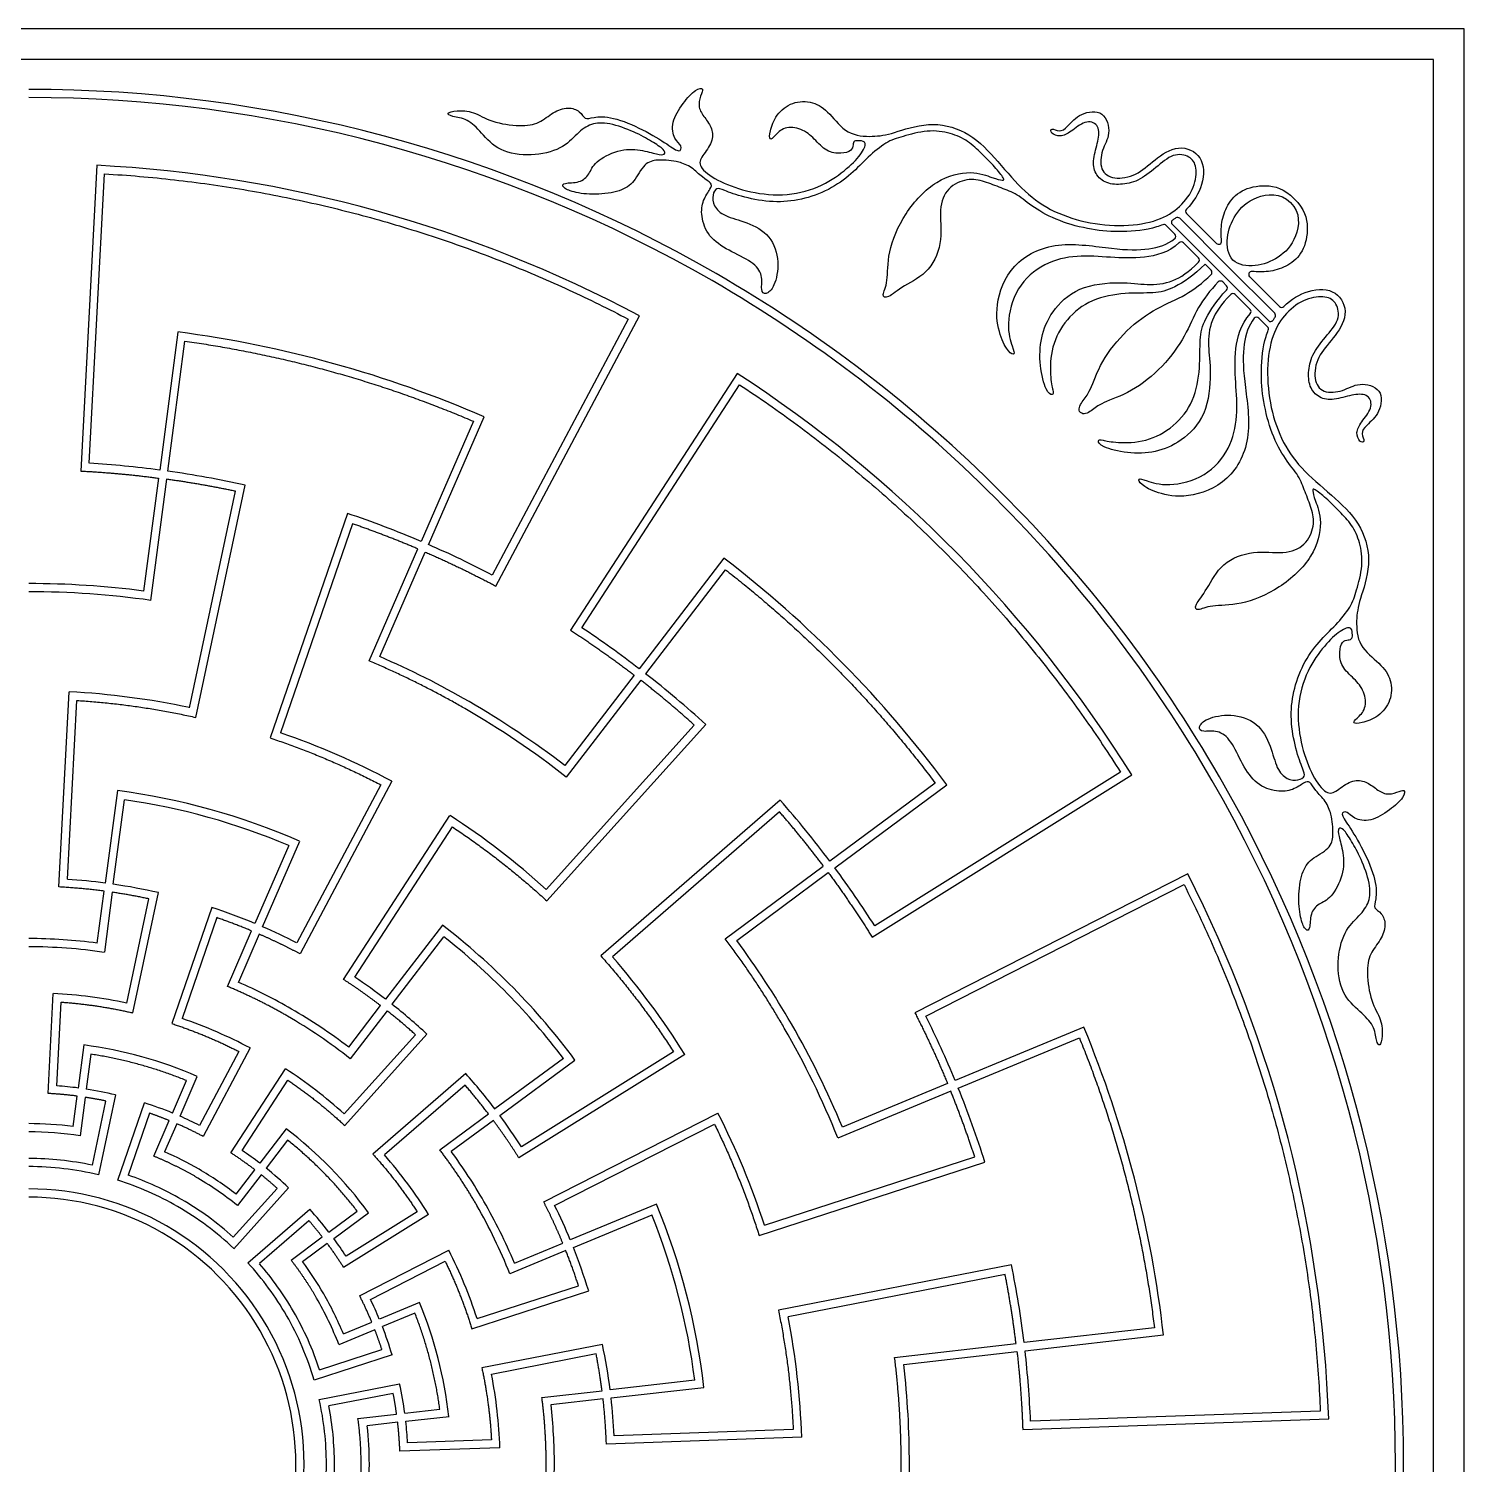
# Model space of a CAD drawing. Header units: millimetres. Extents: x -310 to 90, y -121 to 105.
# Drawn here: x -205.4 to -100.5, y 0 to 104.9 of the extents above; entities that cross this region are included whole.
import ezdxf

# ---------------------------------------------------------------- set-up
doc = ezdxf.new("R2010")
doc.units = ezdxf.units.MM
doc.header["$MEASUREMENT"] = 0
doc.layers.add('Layer 03', color=5, linetype='Continuous')

msp = doc.modelspace()

# ---------------------------------------------------------------- linework, layer by layer
at = {"layer": 'Layer 03'}
for p, q in [((-201.01, 73.14), (-199.9, 94.29)), ((-161.63, 83.67), (-171.57, 64.97)), ((-195.28, 72.56), (-194.03, 82.06)), ((-165.03, 61.12), (-153.5, 78.88)), ((-172.95, 76.21), (-176.77, 67.43)), ((-195.36, 71.97), (-196.53, 63.12)), ((-193.23, 54.57), (-189.62, 71.54)), ((-182.15, 69.47), (-187.8, 53.07)), ((-180.57, 58.7), (-177.01, 66.88)), ((-160.36, 57.76), (-154.53, 65.36)), ((-160.72, 57.29), (-166.16, 50.21)), ((-202.6, 42.74), (-201.92, 55.81)), ((-167.58, 41.16), (-155.97, 54.05)), ((-125.66, 50.56), (-143.62, 39.33)), ((-179.71, 49.65), (-185.86, 38.1)), ((-139.2, 49.76), (-146.9, 44.06)), ((-199.26, 42.38), (-198.44, 48.55)), ((-150.53, 48.52), (-163.63, 37.14)), ((-181.61, 35.59), (-174.48, 46.57)), ((-186.43, 45.22), (-188.91, 39.52)), ((-154.55, 38.4), (-147.38, 43.71)), ((-139.88, 32.73), (-121.02, 42.35)), ((-199.33, 41.79), (-199.91, 37.41)), ((-197.82, 32.98), (-195.95, 41.77)), ((-192.06, 40.69), (-194.98, 32.2)), ((-190.91, 34.91), (-189.15, 38.97)), ((-178.89, 33.62), (-175.11, 38.55)), ((-203.39, 27.65), (-203.07, 33.77)), ((-179.26, 33.14), (-181.95, 29.63)), ((-182.35, 24.75), (-176.34, 31.43)), ((-137.52, 27.49), (-128.67, 31.15)), ((-200.89, 29.96), (-201.23, 27.41)), ((-190.08, 30.16), (-192.95, 24.76)), ((-166.36, 29.66), (-171.37, 25.96)), ((-158.33, 30.14), (-169.43, 23.2)), ((-173.51, 28.55), (-180.29, 22.66)), ((-194.93, 25.66), (-193.9, 28.03)), ((-189.84, 22.92), (-186.5, 28.06)), ((-201.31, 26.81), (-201.68, 24)), ((-199.09, 26.99), (-200.34, 21.14)), ((-198.93, 20.75), (-196.98, 26.41)), ((-138.07, 27.26), (-146.32, 23.84)), ((-175.4, 22.97), (-171.85, 25.6)), ((-196.3, 22.51), (-195.17, 25.11)), ((-167.01, 18.91), (-155.34, 24.85)), ((-186.52, 23.68), (-188.09, 21.63)), ((-152.07, 16.71), (-135.57, 22.07)), ((-188.45, 21.16), (-190.18, 18.9)), ((-186.45, 20.2), (-190.45, 15.75)), ((-189.42, 14.71), (-184.91, 18.64)), ((-183.51, 16.97), (-181.44, 18.5)), ((-177.05, 18.44), (-182.25, 15.2)), ((-165.64, 15.84), (-159.89, 18.22)), ((-186.27, 14.92), (-183.99, 16.61)), ((-180.47, 12.05), (-175.01, 14.83)), ((-166.19, 15.61), (-170.28, 13.92)), ((-133.63, 14.57), (-150.66, 11.26)), ((-173.06, 9.89), (-164.52, 12.67)), ((-177.22, 11.04), (-179.6, 10.06)), ((-180.15, 9.83), (-182.78, 8.74)), ((-123.19, 9.97), (-132.71, 8.89)), ((-163.51, 8.76), (-172.33, 7.04)), ((-142.17, 7.81), (-133.3, 8.82)), ((-178.89, 8), (-184.58, 6.15)), ((-184.21, 4.73), (-178.34, 5.88)), ((-167.94, 4.87), (-163.55, 5.37)), ((-156.77, 6.15), (-162.95, 5.44)), ((-181.38, 3.34), (-178.56, 3.66)), ((-177.96, 3.73), (-175.4, 4.02)), ((-111.07, 3.89), (-132.23, 3.15)), ((-149.58, 2.55), (-162.66, 2.09)), ((-171.63, 1.78), (-177.75, 1.56))]:
    msp.add_line(p, q, dxfattribs=at)
for points in [[(-310.33, -104.89), (-100.55, -104.89), (-100.55, 104.89), (-310.33, 104.89)], [(-308.09, -102.65), (-102.79, -102.65), (-102.79, 102.65), (-308.09, 102.65)]]:
    msp.add_lwpolyline(points, close=True, dxfattribs=at)
for points in [[(-200.46, 94.91), (-201.64, 72.57)], [(-120.85, 91.39), (-118.66, 89.2)], [(-121.69, 89.88), (-122.33, 90.52)], [(-121.88, 90.58), (-118.37, 87.07)], [(-117.87, 87.57), (-121.34, 91.04)], [(-119.96, 88.15), (-121.06, 89.25)], [(-119.05, 87.24), (-119.49, 87.68)], [(-118.37, 87.07), (-114.86, 83.56)], [(-114.4, 84.1), (-117.87, 87.57)], [(-117.92, 86.11), (-118.2, 86.39)], [(-116.24, 86.78), (-114.05, 84.59)], [(-116.19, 84.38), (-117.29, 85.48)], [(-171.32, 64.17), (-160.82, 83.92)], [(-114.92, 83.11), (-115.56, 83.75)], [(-194.55, 82.73), (-195.87, 72.64)], [(-153.67, 79.71), (-165.86, 60.95)], [(-176.22, 67.19), (-172.16, 76.52)], [(-195.95, 72.05), (-197.04, 63.8)], [(-193.69, 55.28), (-190.33, 71.09)], [(-181.78, 68.72), (-187.04, 53.44)], [(-179.78, 59.01), (-176.46, 66.65)], [(-154.64, 66.2), (-160.83, 58.13)], [(-161.2, 57.66), (-166.27, 51.05)], [(-203.23, 42.18), (-202.48, 56.44)], [(-167.62, 42), (-156.81, 54.01)], [(-143.81, 38.51), (-124.84, 50.37)], [(-178.91, 49.9), (-185.61, 37.29)], [(-146.54, 43.58), (-138.36, 49.64)], [(-198.96, 49.23), (-199.85, 42.47)], [(-182.43, 35.42), (-174.66, 47.4)], [(-150.59, 47.68), (-162.78, 37.08)], [(-188.36, 39.28), (-185.64, 45.53)], [(-153.71, 38.27), (-147.02, 43.23)], [(-120.75, 43.15), (-140.69, 32.99)], [(-200.43, 38.08), (-199.93, 41.88)], [(-198.28, 33.7), (-196.66, 41.31)], [(-191.69, 39.94), (-194.22, 32.57)], [(-175.21, 39.39), (-179.36, 33.98)], [(-188.6, 38.73), (-190.12, 35.22)], [(-204.02, 27.09), (-203.64, 34.4)], [(-182.06, 30.47), (-179.73, 33.51)], [(-128.34, 31.93), (-137.74, 28.04)], [(-201.4, 30.64), (-201.82, 27.49)], [(-182.39, 25.6), (-177.18, 31.39)], [(-189.27, 30.42), (-192.7, 23.96)], [(-171.01, 25.48), (-165.53, 29.53)], [(-157.51, 29.95), (-169.62, 22.38)], [(-194.38, 25.43), (-193.12, 28.34)], [(-190.66, 22.75), (-186.68, 28.89)], [(-173.56, 27.71), (-179.44, 22.6)], [(-138.3, 27.81), (-145.99, 24.62)], [(-202.19, 24.67), (-201.9, 26.9)], [(-200.79, 21.85), (-199.8, 26.54)], [(-196.61, 25.65), (-198.16, 21.13)], [(-167.81, 19.17), (-155.08, 25.66)], [(-194.62, 24.88), (-195.51, 22.82)], [(-186.63, 24.52), (-188.56, 22)], [(-171.49, 25.12), (-174.56, 22.85)], [(-151.69, 17.46), (-136.32, 22.46)], [(-190.29, 19.74), (-188.92, 21.52)], [(-190.49, 16.6), (-187.28, 20.16)], [(-159.57, 19), (-165.87, 16.39)], [(-183.15, 16.49), (-180.6, 18.38)], [(-176.22, 18.26), (-182.43, 14.38)], [(-184.96, 17.8), (-188.58, 14.66)], [(-183.63, 16.14), (-185.43, 14.8)], [(-169.95, 14.7), (-166.42, 16.16)], [(-181.26, 12.32), (-174.74, 15.64)], [(-134.1, 13.87), (-149.96, 10.78)], [(-172.68, 10.65), (-165.27, 13.05)], [(-176.89, 11.83), (-179.82, 10.61)], [(-182.45, 9.52), (-180.37, 10.38)], [(-132.64, 8.29), (-122.53, 9.45)], [(-184.19, 6.9), (-179.63, 8.38)], [(-163.98, 8.06), (-171.62, 6.57)], [(-141.51, 7.28), (-133.23, 8.23)], [(-162.88, 4.85), (-156.11, 5.62)], [(-178.81, 5.18), (-183.51, 4.26)], [(-163.47, 4.78), (-167.28, 4.35)], [(-177.89, 3.14), (-174.73, 3.5)], [(-132.81, 2.54), (-110.45, 3.32)], [(-178.48, 3.07), (-180.71, 2.82)], [(-171.01, 1.2), (-178.32, 0.95)], [(-148.96, 1.97), (-163.23, 1.47)]]:
    msp.add_lwpolyline(points, dxfattribs=at)
for centre, radius, start, end in [((-205.44, 0), 100.46, 60, 90), ((-205.44, 0), 99.86, 60, 90), ((-205.44, 0), 95.04, 62, 87), ((-120.69, 91.55), 0.224, 135.3053, 225), ((-122.49, 90.36), 0.224, 45, 112.0306), ((-121.72, 90.74), 0.224, 120.9486, 225), ((-121.5, 90.88), 0.224, 45, 123.7127), ((-121.85, 89.72), 0.224, 309.8768, 45), ((-121.22, 89.09), 0.224, 45, 132.0969), ((-118.5, 89.36), 0.224, 225, 6.6169), ((-120.12, 87.99), 0.224, 314.1572, 45), ((-119.21, 87.08), 0.224, 314.0956, 45), ((-116.08, 86.93), 0.224, 83.3831, 225), ((-205.44, 0), 99.86, 30, 60), ((-205.44, 0), 100.46, 30, 60), ((-118.36, 86.23), 0.224, 45, 135.9044), ((-118.08, 85.95), 0.224, 316.2081, 45), ((-117.45, 85.32), 0.224, 45, 135.8428), ((-116.35, 84.22), 0.224, 317.9031, 45), ((-114.56, 83.94), 0.224, 326.2873, 45), ((-113.89, 84.75), 0.224, 225, 314.6947), ((-115.72, 83.59), 0.224, 45, 140.1232), ((-115.08, 82.95), 0.224, 337.9694, 45), ((-114.7, 83.72), 0.224, 225, 329.0514), ((-205.44, 0), 83.45, 66.5, 82.5), ((-205.44, 0), 95.04, 32, 57), ((-205.44, 0), 73.27, 82.5, 86.5331), ((-205.44, 0), 73.27, 77.5331, 82.0331), ((-205.44, 0), 73.27, 66.9669, 71.4669), ((-205.44, 0), 73.27, 62.4669, 66.5), ((-205.44, 0), 83.45, 36.5, 52.5), ((-205.44, 0), 64.35, 82.5, 90), ((-205.44, 0), 63.75, 81.9634, 90), ((-205.44, 0), 73.27, 52.5, 56.5331), ((-205.44, 0), 64.35, 60, 66.5), ((-205.44, 0), 73.27, 47.5331, 52.0331), ((-205.44, 0), 56.52, 78, 87), ((-205.44, 0), 64.35, 52.5, 60), ((-205.44, 0), 63.75, 51.9634, 60), ((-205.44, 0), 56.52, 62, 71), ((-205.44, 0), 99.86, 0, 30), ((-205.44, 0), 100.46, 0, 30), ((-205.44, 0), 49.65, 66.5, 82.5), ((-205.44, 0), 49.05, 67.1974, 81.8026), ((-205.44, 0), 73.27, 36.9669, 41.4669), ((-205.44, 0), 56.52, 48, 57), ((-205.44, 0), 73.27, 32.4669, 36.5), ((-205.44, 0), 95.04, 2, 27), ((-205.44, 0), 42.83, 82.5, 86.2014), ((-205.44, 0), 42.83, 77.2014, 81.7014), ((-205.44, 0), 42.83, 67.2986, 71.7986), ((-205.44, 0), 42.83, 62.7986, 66.5), ((-205.44, 0), 49.65, 36.5, 52.5), ((-205.44, 0), 38.41, 82.5, 90), ((-205.44, 0), 37.81, 81.5953, 90), ((-205.44, 0), 49.05, 37.1974, 51.8026), ((-205.44, 0), 64.35, 30, 36.5), ((-205.44, 0), 56.52, 32, 41), ((-205.44, 0), 38.41, 60, 66.5), ((-205.44, 0), 42.83, 52.5, 56.2014), ((-205.44, 0), 34.45, 78, 87), ((-205.44, 0), 42.83, 47.2014, 51.7014), ((-205.44, 0), 34.45, 62, 71), ((-205.44, 0), 37.81, 51.5953, 60), ((-205.44, 0), 38.41, 52.5, 60), ((-205.44, 0), 73.27, 22.5, 26.5331), ((-205.44, 0), 63.75, 21.9634, 30), ((-205.44, 0), 64.35, 22.5, 30), ((-205.44, 0), 83.45, 6.5, 22.5), ((-205.44, 0), 30.9, 66.5, 82.5), ((-205.44, 0), 34.45, 48, 57), ((-205.44, 0), 42.83, 37.2986, 41.7986), ((-205.44, 0), 27.73, 82.5, 85.7663), ((-205.44, 0), 27.73, 76.7663, 81.2663), ((-205.44, 0), 73.27, 17.5331, 22.0331), ((-205.44, 0), 27.73, 67.7337, 72.2337), ((-205.44, 0), 27.73, 63.2337, 66.5), ((-205.44, 0), 42.83, 32.7986, 36.5), ((-205.44, 0), 56.52, 18, 27), ((-205.44, 0), 24.89, 82.5, 90), ((-205.44, 0), 24.29, 81.0916, 90), ((-205.44, 0), 30.9, 36.5, 52.5), ((-205.44, 0), 22.34, 78, 90), ((-205.44, 0), 24.89, 60, 66.5), ((-205.44, 0), 27.73, 52.5, 55.7663), ((-205.44, 0), 34.45, 32, 41), ((-205.44, 0), 38.41, 30, 36.5), ((-205.44, 0), 21.75, 76.4267, 90), ((-205.44, 0), 22.34, 60, 71), ((-205.44, 0), 24.29, 51.0916, 60), ((-205.44, 0), 24.89, 52.5, 60), ((-205.44, 0), 27.73, 46.7663, 51.2663), ((-205.44, 0), 20.12, 60, 90), ((-205.44, 0), 21.75, 60, 72.5733), ((-205.44, 0), 19.52, 60, 90), ((-205.44, 0), 22.34, 48, 60), ((-205.44, 0), 37.81, 21.5953, 30), ((-205.44, 0), 38.41, 22.5, 30), ((-205.44, 0), 42.83, 22.5, 26.2014), ((-205.44, 0), 49.65, 6.5, 22.5), ((-205.44, 0), 21.75, 46.4267, 60), ((-205.44, 0), 27.73, 37.7337, 42.2337), ((-205.44, 0), 49.05, 7.1974, 21.8026), ((-205.44, 0), 19.52, 30, 60), ((-205.44, 0), 20.12, 30, 60), ((-205.44, 0), 27.73, 33.2337, 36.5), ((-205.44, 0), 42.83, 17.2014, 21.7014), ((-205.44, 0), 21.75, 30, 42.5733), ((-205.44, 0), 24.89, 30, 36.5), ((-205.44, 0), 34.45, 18, 27), ((-205.44, 0), 22.34, 30, 41), ((-205.44, 0), 73.27, 6.9669, 11.4669), ((-205.44, 0), 24.29, 21.0916, 30), ((-205.44, 0), 24.89, 22.5, 30), ((-205.44, 0), 27.73, 22.5, 25.7663), ((-205.44, 0), 30.9, 6.5, 22.5), ((-205.44, 0), 21.75, 16.4267, 30), ((-205.44, 0), 22.34, 18, 30), ((-205.44, 0), 56.52, 2, 11), ((-205.44, 0), 19.52, 0, 30), ((-205.44, 0), 20.12, 0, 30), ((-205.44, 0), 27.73, 16.7663, 21.2663), ((-205.44, 0), 42.83, 7.2986, 11.7986), ((-205.44, 0), 73.27, 2.4669, 6.5), ((-205.44, 0), 34.45, 2, 11), ((-205.44, 0), 64.35, 0, 6.5), ((-205.44, 0), 27.73, 7.7337, 12.2337), ((-205.44, 0), 21.75, 0, 12.5733), ((-205.44, 0), 22.34, 0, 11), ((-205.44, 0), 38.41, 0, 6.5), ((-205.44, 0), 42.83, 2.7986, 6.5), ((-205.44, 0), 24.89, 0, 6.5), ((-205.44, 0), 27.73, 3.2337, 6.5), ((-205.44, 0), 19.52, 330, 0), ((-205.44, 0), 20.12, 330, 0), ((-205.44, 0), 21.75, 346.4267, 0), ((-205.44, 0), 22.34, 348, 0), ((-205.44, 0), 24.29, 351.0916, 0), ((-205.44, 0), 24.89, 352.5, 0), ((-205.44, 0), 37.81, 351.5953, 0), ((-205.44, 0), 38.41, 352.5, 0), ((-205.44, 0), 63.75, 351.9634, 0), ((-205.44, 0), 64.35, 352.5, 0), ((-205.44, 0), 99.86, 330, 0), ((-205.44, 0), 100.46, 330, 0)]:
    msp.add_arc(centre, radius, start, end, dxfattribs=at)
for points, knots in [([(-122.57, 90.57), (-122.72, 90.51), (-123.65, 90.18), (-125.59, 90), (-127.75, 90.16), (-130.2, 90.8), (-132.09, 91.83), (-133.21, 92.84), (-134.38, 93.24), (-135.6, 93.75), (-136.84, 94), (-138.35, 93.32), (-138.99, 91.75), (-138.6, 89.51), (-139.52, 87.1), (-141.6, 86.08), (-142.72, 85.13), (-143.16, 85.33), (-142.62, 86.32), (-142.75, 88.43), (-141.53, 91.45), (-139.14, 93.98), (-136.46, 94.58), (-134.92, 93.94), (-134.22, 93.78), (-134.09, 93.86), (-134.83, 94.79), (-135.82, 95.78), (-136.79, 96.7), (-138.04, 97.3), (-139.75, 97.53), (-141.69, 96.99), (-142.76, 96.66), (-144.14, 95.51), (-145.28, 94.28), (-146.95, 93.07), (-148.99, 92.35), (-151, 92.16), (-153.24, 92.55), (-154.76, 93.13), (-155.16, 93.32), (-155.51, 92.78), (-155.44, 91.94), (-154.66, 91.16), (-153, 90.8), (-151.16, 89.85), (-150.54, 87.81), (-150.94, 85.98), (-151.62, 85.38), (-151.98, 85.72), (-151.76, 86.88), (-152.49, 87.87), (-154.33, 88.66), (-155.82, 89.68), (-156.36, 91.23), (-156.2, 92.39), (-155.58, 93.23), (-155.49, 93.62), (-156.22, 93.98), (-156.95, 94.79), (-158, 95.19), (-158.63, 95.27), (-159.47, 95.33), (-160.47, 95.13), (-161.19, 93.62), (-162.14, 93), (-164.05, 92.7), (-165.76, 92.94), (-166.48, 93.31), (-166.42, 93.66), (-165.15, 93.6), (-164.45, 94.24), (-164.16, 95.15), (-162.37, 96.11), (-160.71, 96.08), (-159.44, 95.67), (-158.93, 95.67), (-158.93, 96.03), (-159.89, 96.64), (-161.12, 97.35), (-163.09, 98.06), (-164.37, 98), (-165.36, 97.27), (-166.43, 96.06), (-168.72, 95.54), (-171.11, 95.87), (-172.41, 97.34), (-173.36, 98.33), (-174.57, 98.46), (-174.99, 98.73), (-174.22, 98.93), (-172.94, 98.88), (-171.71, 98.05), (-169.45, 97.72), (-168.11, 97.95), (-167.13, 98.83), (-166.02, 99.21), (-165.11, 98.88), (-164.82, 98.21), (-164.26, 98.44), (-162.86, 98.51), (-160.5, 97.53), (-158.65, 96.38), (-157.84, 95.77), (-157.67, 96.35), (-158.28, 96.75), (-158.55, 98.03), (-157.64, 99.48), (-156.66, 100.55), (-156.06, 100.55), (-156.36, 100.02), (-156.56, 99.14), (-156.06, 98.4), (-155.46, 97.61), (-155.42, 96.62), (-156.27, 95.56), (-156.59, 94.85), (-155.21, 93.79), (-153.09, 92.98), (-150.36, 92.59), (-147.65, 93.23), (-145.75, 94.53), (-144.55, 95.73), (-144.17, 96.65), (-144.74, 96.71), (-145.15, 96.71), (-145.21, 96.43), (-145.28, 95.95), (-146.03, 95.73), (-147.17, 95.86), (-148.03, 96.87), (-148.95, 97.63), (-150.27, 97.76), (-150.97, 97), (-151.32, 96.68), (-151.32, 97.31), (-150.87, 98.64), (-149.67, 99.59), (-148.12, 99.62), (-146.92, 98.8), (-145.69, 97.09), (-143.69, 96.97), (-142.4, 97.19), (-139.73, 98.15), (-136.91, 97.53), (-134.86, 95.53), (-132.91, 93.1), (-130.86, 91.59), (-128.28, 90.68), (-126.33, 90.49), (-125.42, 90.52), (-124.51, 90.54), (-122.85, 90.83), (-121.27, 91.82), (-120.19, 93.32), (-120.06, 94.83), (-120.54, 95.6), (-121.81, 95.84), (-123.08, 94.73), (-124.4, 93.7), (-125.69, 93.46), (-126.84, 93.58), (-127.64, 94.38), (-127.68, 95.5), (-127.21, 96.87), (-127.24, 97.95), (-128.25, 98.24), (-129.33, 97.31), (-130.06, 96.94), (-130.81, 97.24), (-130.76, 97.71), (-130.13, 97.29), (-129.56, 97.67), (-128.66, 98.78), (-126.8, 98.99), (-126.34, 97.13), (-127.07, 96.08), (-127.21, 94.51), (-126.21, 93.83), (-124.48, 94.12), (-123.24, 95.3), (-121.44, 96.51), (-119.57, 95.67), (-119.52, 93.54), (-120.33, 92.23), (-120.85, 91.7)], [53.509038, 53.509038, 53.509038, 53.509038, 53.705809, 54.715095, 55.724381, 56.733667, 57.742953, 58.752239, 59.761525, 60.770811, 61.780097, 62.789383, 63.798669, 64.807955, 65.817241, 66.826527, 67.835813, 68.845098, 69.854384, 70.86367, 71.872956, 72.882242, 73.891528, 74.900814, 75.9101, 76.919386, 77.928672, 78.937958, 79.947244, 80.95653, 81.965816, 82.975102, 83.984388, 84.993673, 86.002959, 87.012245, 88.021531, 89.030817, 90.040103, 91.049389, 92.058675, 93.067961, 94.077247, 95.086533, 96.095819, 97.105105, 98.114391, 99.123677, 100.132962, 101.142248, 102.151534, 103.16082, 104.170106, 105.179392, 106.188678, 107.197964, 108.20725, 109.216536, 110.225822, 111.235108, 112.244394, 113.25368, 114.262966, 115.272252, 116.281537, 117.290823, 118.300109, 119.309395, 120.318681, 121.327967, 122.337253, 123.346539, 124.355825, 125.365111, 126.374397, 127.383683, 128.392969, 129.402255, 130.411541, 131.420827, 132.430112, 133.439398, 134.448684, 135.45797, 136.467256, 137.476542, 138.485828, 139.495114, 140.5044, 141.513686, 142.522972, 143.532258, 144.541544, 145.55083, 146.560116, 147.569401, 148.578687, 149.587973, 150.597259, 151.606545, 152.615831, 153.625117, 154.634403, 155.643689, 156.652975, 157.662261, 158.671547, 159.680833, 160.690119, 161.699405, 162.708691, 163.717976, 164.727262, 165.736548, 166.745834, 167.75512, 168.764406, 169.773692, 170.782978, 171.792264, 172.80155, 173.810836, 174.820122, 175.829408, 176.838694, 177.84798, 178.857266, 179.866551, 180.875837, 181.885123, 182.894409, 183.903695, 184.912981, 185.922267, 186.931553, 187.940839, 188.950125, 189.959411, 190.968697, 191.977983, 192.987269, 193.996555, 195.00584, 196.015126, 197.024412, 198.033698, 199.042984, 200.05227, 201.061556, 202.070842, 202.070842, 202.070842, 203.080128, 204.089414, 205.0987, 206.107986, 207.117272, 208.126558, 209.135844, 210.14513, 211.154415, 212.163701, 213.172987, 214.182273, 215.191559, 216.200845, 217.210131, 218.219417, 219.228703, 220.237989, 221.247275, 222.256561, 223.265847, 224.275133, 225.284419, 226.293705, 227.30299, 228.312276, 229.321562, 230.330848, 231.340134, 232.34942, 233.358706, 234.367992, 235.310928, 235.310928, 235.310928, 235.310928]), ([(-118.28, 89.39), (-118.29, 89.43), (-118.33, 89.88), (-118.33, 90.71), (-117.91, 92.03), (-116.93, 93.15), (-115.07, 93.58), (-113.72, 93.21), (-112.97, 92.46)], [237.987426, 237.987426, 237.987426, 237.987426, 238.115877, 239.207212, 240.298548, 241.389883, 242.481218, 243.572554, 243.572554, 243.572554, 243.572554]), ([(-112.97, 92.46), (-112.23, 91.72), (-111.86, 90.37), (-112.29, 88.5), (-113.41, 87.53), (-114.73, 87.11), (-115.56, 87.11), (-116, 87.15), (-116.05, 87.16)], [243.572554, 243.572554, 243.572554, 243.572554, 244.663889, 245.755224, 246.84656, 247.937895, 249.02923, 249.157681, 249.157681, 249.157681, 249.157681]), ([(-121.37, 89.26), (-122.19, 88.51), (-124.05, 88.08), (-126.37, 88.17), (-128.86, 88.38), (-131.26, 87.83), (-133.35, 86.07), (-134.07, 83.15), (-133.51, 81.52), (-133.36, 81.03), (-133.83, 81.18), (-134.49, 82.39), (-134.92, 84.56), (-133.77, 87.81), (-130.36, 89.48), (-126.02, 88.72), (-123.62, 88.7), (-122.24, 89.1), (-121.7, 89.55)], [26.464795, 26.464795, 26.464795, 26.464795, 28.010061, 29.652551, 31.295041, 32.937532, 34.580022, 36.222513, 37.865003, 39.507493, 41.149984, 42.792474, 44.434964, 46.077455, 47.719945, 49.362435, 51.004926, 52.479047, 52.479047, 52.479047, 52.479047]), ([(-119.49, 87.68), (-120.31, 86.85), (-121.87, 85.84), (-123.16, 85.53), (-125.26, 85.63), (-127.83, 85.18), (-129.67, 83.72), (-130.78, 81.65), (-130.83, 79.43), (-130.58, 78.37), (-130.58, 78.07), (-131.11, 78.29), (-131.61, 80.26), (-131.54, 82.36), (-130.78, 84.19), (-128.89, 86.12), (-125.5, 86.44), (-123.74, 86.12), (-121.87, 86.3), (-120.71, 87.1), (-119.96, 87.83)], [0.541138, 0.541138, 0.541138, 0.541138, 1.902585, 3.264032, 4.62548, 5.986927, 7.348374, 8.709822, 10.071269, 11.432716, 12.794164, 14.155611, 15.517058, 16.878506, 18.239953, 19.6014, 20.962848, 22.324295, 23.685742, 24.957043, 24.957043, 24.957043, 24.957043]), ([(-128.59, 76.85), (-128.8, 77.06), (-128.48, 77.67), (-127.89, 78.3), (-127.16, 80.54), (-125.26, 82.94), (-122.96, 84.57), (-120.96, 85.32), (-119.69, 86.3), (-119.05, 86.92)], [497.155598, 497.155598, 497.155598, 497.155598, 498.586046, 500.016494, 501.446942, 502.87739, 504.307838, 505.738286, 507.057857, 507.057857, 507.057857, 507.057857]), ([(-118.52, 86.39), (-119.14, 85.75), (-120.12, 84.47), (-120.87, 82.48), (-122.49, 80.18), (-124.9, 78.27), (-127.14, 77.55), (-127.77, 76.96), (-128.37, 76.64), (-128.59, 76.85)], [487.253338, 487.253338, 487.253338, 487.253338, 488.572909, 490.003357, 491.433805, 492.864253, 494.294701, 495.72515, 497.155598, 497.155598, 497.155598, 497.155598]), ([(-117.61, 85.48), (-118.33, 84.73), (-119.14, 83.56), (-119.32, 81.7), (-119, 79.94), (-119.32, 76.55), (-121.25, 74.66), (-123.08, 73.89), (-125.18, 73.83), (-127.14, 74.33), (-127.37, 74.86), (-127.07, 74.86), (-126.01, 74.61), (-123.79, 74.66), (-121.72, 75.77), (-120.26, 77.61), (-119.81, 80.18), (-119.91, 82.28), (-119.61, 83.54), (-118.65, 85.03), (-117.92, 85.79)], [462.188065, 462.188065, 462.188065, 462.188065, 463.459365, 464.820812, 466.18226, 467.543707, 468.905154, 470.266602, 471.628049, 472.989496, 474.350944, 475.712391, 477.073838, 478.435286, 479.796733, 481.15818, 482.519628, 483.881075, 485.242522, 486.517291, 486.517291, 486.517291, 486.517291]), ([(-113.73, 84.59), (-113.21, 85.11), (-111.9, 85.92), (-109.77, 85.87), (-108.93, 83.99), (-110.14, 82.2), (-111.32, 80.96), (-111.61, 79.23), (-110.93, 78.22), (-109.36, 78.37), (-108.3, 79.1), (-106.45, 78.64), (-106.66, 76.78), (-107.77, 75.88), (-108.15, 75.31), (-107.73, 74.68), (-108.2, 74.63), (-108.5, 75.38), (-108.13, 76.11), (-107.2, 77.19), (-107.49, 78.19), (-108.57, 78.22), (-109.93, 77.76), (-111.06, 77.8), (-111.86, 78.6), (-111.98, 79.75), (-111.74, 81.04), (-110.71, 82.36), (-109.59, 83.63), (-109.84, 84.9), (-110.61, 85.38), (-112.12, 85.25), (-113.62, 84.17), (-114.61, 82.59), (-114.9, 80.93), (-114.92, 80.02), (-114.94, 79.11), (-114.75, 77.16), (-113.85, 74.58), (-112.34, 72.53), (-109.91, 70.58), (-107.91, 68.53), (-107.29, 65.71), (-108.25, 63.04), (-108.47, 61.74), (-108.35, 59.75), (-106.64, 58.52), (-105.81, 57.32), (-105.85, 55.77), (-106.8, 54.56), (-108.12, 54.12), (-108.76, 54.12), (-108.44, 54.47), (-107.68, 55.16), (-107.81, 56.49), (-108.57, 57.41), (-109.58, 58.26), (-109.71, 59.4), (-109.48, 60.16), (-109.01, 60.23), (-108.72, 60.29), (-108.72, 60.7), (-108.79, 61.27), (-109.71, 60.89), (-110.91, 59.69), (-112.2, 57.79), (-112.85, 55.08), (-112.46, 52.35), (-111.65, 50.23), (-110.59, 48.85), (-109.88, 49.17), (-108.82, 50.02), (-107.83, 49.98), (-107.04, 49.38), (-106.3, 48.88), (-105.42, 49.08), (-104.88, 49.38), (-104.88, 48.77), (-105.96, 47.8), (-107.41, 46.89), (-108.69, 47.16), (-109.09, 47.76), (-109.66, 47.6), (-109.06, 46.79), (-107.91, 44.94), (-106.93, 42.58), (-106.99, 41.18), (-107.23, 40.62), (-106.56, 40.33), (-106.23, 39.42), (-106.61, 38.31), (-107.49, 37.33), (-107.72, 35.99), (-107.39, 33.73), (-106.56, 32.5), (-106.51, 31.22), (-106.71, 30.45), (-106.98, 30.87), (-107.11, 32.08), (-108.1, 33.03), (-109.57, 34.32), (-109.9, 36.72), (-109.37, 39.01), (-108.17, 40.08), (-107.44, 41.07), (-107.38, 42.35), (-108.09, 44.31), (-108.8, 45.55), (-109.41, 46.51), (-109.77, 46.51), (-109.77, 46), (-109.36, 44.73), (-109.33, 43.07), (-110.29, 41.28), (-111.2, 40.98), (-111.84, 40.28), (-111.78, 39.02), (-112.13, 38.96), (-112.5, 39.68), (-112.73, 41.39), (-112.44, 43.3), (-111.82, 44.25), (-110.3, 44.97), (-110.11, 45.96), (-110.17, 46.8), (-110.25, 47.44), (-110.65, 48.49), (-111.46, 49.22), (-111.82, 49.95), (-112.21, 49.85), (-113.05, 49.24), (-114.21, 49.08), (-115.76, 49.62), (-116.78, 51.11), (-117.57, 52.95), (-118.56, 53.68), (-119.72, 53.46), (-120.06, 53.82), (-119.46, 54.5), (-117.63, 54.9), (-115.59, 54.28), (-114.64, 52.44), (-114.28, 50.77), (-113.5, 50), (-112.66, 49.93), (-112.12, 50.28), (-112.31, 50.67), (-112.88, 52.2), (-113.28, 54.44), (-113.09, 56.45), (-112.37, 58.49), (-111.16, 60.16), (-109.93, 61.3), (-108.78, 62.68), (-108.45, 63.75), (-107.91, 65.69), (-108.14, 67.39), (-108.74, 68.65), (-109.66, 69.62), (-110.65, 70.61), (-111.58, 71.34), (-111.66, 71.22), (-111.5, 70.52), (-110.86, 68.98), (-111.46, 66.3), (-113.99, 63.91), (-117.01, 62.69), (-119.12, 62.82), (-120.11, 62.28), (-120.31, 62.72), (-119.36, 63.84), (-118.34, 65.92), (-115.93, 66.83), (-113.69, 66.45), (-112.12, 67.09), (-111.44, 68.6), (-111.69, 69.84), (-112.2, 71.06), (-112.6, 72.23), (-113.61, 73.35), (-114.64, 75.24), (-115.28, 77.69), (-115.44, 79.85), (-115.26, 81.79), (-114.93, 82.72), (-114.87, 82.87)], [251.834179, 251.834179, 251.834179, 251.834179, 252.777115, 253.786401, 254.795687, 255.804973, 256.814259, 257.823545, 258.832831, 259.842117, 260.851403, 261.860689, 262.869974, 263.87926, 264.888546, 265.897832, 266.907118, 267.916404, 268.92569, 269.934976, 270.944262, 271.953548, 272.962834, 273.97212, 274.981406, 275.990692, 276.999978, 278.009264, 279.018549, 280.027835, 281.037121, 282.046407, 283.055693, 284.064979, 285.074265, 285.074265, 285.074265, 286.083551, 287.092837, 288.102123, 289.111409, 290.120695, 291.129981, 292.139267, 293.148553, 294.157839, 295.167125, 296.17641, 297.185696, 298.194982, 299.204268, 300.213554, 301.22284, 302.232126, 303.241412, 304.250698, 305.259984, 306.26927, 307.278556, 308.287842, 309.297128, 310.306414, 311.3157, 312.324985, 313.334271, 314.343557, 315.352843, 316.362129, 317.371415, 318.380701, 319.389987, 320.399273, 321.408559, 322.417845, 323.427131, 324.436417, 325.445703, 326.454989, 327.464275, 328.47356, 329.482846, 330.492132, 331.501418, 332.510704, 333.51999, 334.529276, 335.538562, 336.547848, 337.557134, 338.56642, 339.575706, 340.584992, 341.594278, 342.603564, 343.61285, 344.622135, 345.631421, 346.640707, 347.649993, 348.659279, 349.668565, 350.677851, 351.687137, 352.696423, 353.705709, 354.714995, 355.724281, 356.733567, 357.742853, 358.752139, 359.761425, 360.77071, 361.779996, 362.789282, 363.798568, 364.807854, 365.81714, 366.826426, 367.835712, 368.844998, 369.854284, 370.86357, 371.872856, 372.882142, 373.891428, 374.900714, 375.91, 376.919285, 377.928571, 378.937857, 379.947143, 380.956429, 381.965715, 382.975001, 383.984287, 384.993573, 386.002859, 387.012145, 388.021431, 389.030717, 390.040003, 391.049289, 392.058575, 393.06786, 394.077146, 395.086432, 396.095718, 397.105004, 398.11429, 399.123576, 400.132862, 401.142148, 402.151434, 403.16072, 404.170006, 405.179292, 406.188578, 407.197864, 408.20715, 409.216435, 410.225721, 411.235007, 412.244293, 413.253579, 414.262865, 415.272151, 416.281437, 417.290723, 418.300009, 419.309295, 420.318581, 421.327867, 422.337153, 423.346439, 424.355725, 425.36501, 426.374296, 427.383582, 428.392868, 429.402154, 430.41144, 431.420726, 432.430012, 433.439298, 433.63607, 433.63607, 433.63607, 433.63607]), ([(-115.89, 83.73), (-116.34, 83.2), (-116.74, 81.82), (-116.72, 79.42), (-115.95, 75.08), (-117.63, 71.67), (-120.88, 70.51), (-123.05, 70.95), (-124.26, 71.61), (-124.41, 72.07), (-123.92, 71.93), (-122.29, 71.37), (-119.37, 72.09), (-117.61, 74.18), (-117.06, 76.58), (-117.27, 79.07), (-117.36, 81.38), (-116.92, 83.25), (-116.18, 84.07)], [434.66606, 434.66606, 434.66606, 434.66606, 436.140181, 437.782672, 439.425162, 441.067653, 442.710143, 444.352633, 445.995124, 447.637614, 449.280105, 450.922595, 452.565085, 454.207576, 455.850066, 457.492557, 459.135047, 460.680312, 460.680312, 460.680312, 460.680312])]:
    msp.add_open_spline(points, degree=3, knots=knots, dxfattribs=at)
for points, weights in [([(-199.9, 94.29), (-179.62, 93.09), (-161.63, 83.67)], [0.856321924032, 0.866940900205, 0.918289980398]), ([(-194.03, 82.06), (-183.1, 80.54), (-172.95, 76.21)], [0.861568699397, 0.872834950412, 0.899936949627]), ([(-153.5, 78.88), (-136.53, 67.71), (-125.66, 50.56)], [0.856321924032, 0.866940900205, 0.918289980398]), ([(-201.64, 72.57), (-198.78, 72.43), (-195.95, 72.05)], [0.856022272083, 0.857834954516, 0.860978530157]), ([(-190.33, 71.09), (-192.83, 71.62), (-195.36, 71.97)], [0.868662473554, 0.864615940057, 0.861653154223]), ([(-177.01, 66.88), (-179.36, 67.88), (-181.78, 68.72)], [0.89972555755, 0.892424219942, 0.886277463857]), ([(-176.46, 66.65), (-173.84, 65.51), (-171.32, 64.17)], [0.901462358895, 0.909932395701, 0.919899887494]), ([(-154.53, 65.36), (-145.82, 58.58), (-139.2, 49.76)], [0.861568699397, 0.872834950412, 0.899936949627]), ([(-165.86, 60.95), (-163.46, 59.39), (-161.2, 57.66)], [0.856022272083, 0.857834954516, 0.860978530157]), ([(-173.56, 55.21), (-176.96, 57.17), (-180.57, 58.7)], [0.929202046027, 0.91249982381, 0.899485231272]), ([(-156.81, 54.01), (-158.71, 55.72), (-160.72, 57.29)], [0.868662473554, 0.864615940057, 0.861653154223]), ([(-201.92, 55.81), (-197.52, 55.53), (-193.23, 54.57)], [0.856538428512, 0.8605435573, 0.869922506136]), ([(-187.8, 53.07), (-183.62, 51.68), (-179.71, 49.65)], [0.884452797029, 0.897898107153, 0.917193897436]), ([(-147.38, 43.71), (-148.91, 45.75), (-150.59, 47.68)], [0.89972555755, 0.892424219942, 0.886277463857]), ([(-174.48, 46.57), (-170.82, 44.13), (-167.58, 41.16)], [0.856538428512, 0.8605435573, 0.869922506136]), ([(-147.02, 43.23), (-145.32, 40.93), (-143.81, 38.51)], [0.901462358895, 0.909932395701, 0.919899887494]), ([(-199.93, 41.88), (-201.57, 42.09), (-203.23, 42.18)], [0.860978528646, 0.857834954824, 0.85602227294]), ([(-121.02, 42.35), (-111.91, 24.19), (-111.07, 3.89)], [0.856321924032, 0.866940900205, 0.918289980398]), ([(-196.66, 41.31), (-197.99, 41.6), (-199.33, 41.79)], [0.868662475466, 0.864955412317, 0.862157889176]), ([(-189.15, 38.97), (-190.4, 39.49), (-191.69, 39.94)], [0.898495751403, 0.891903061089, 0.886277466512]), ([(-185.61, 37.29), (-187.07, 38.07), (-188.6, 38.73)], [0.9198998827, 0.909932393644, 0.901462358861]), ([(-150.23, 31.87), (-152.19, 35.27), (-154.55, 38.4)], [0.929202046027, 0.91249982381, 0.899485231272]), ([(-163.63, 37.14), (-160.71, 33.85), (-158.33, 30.14)], [0.884452797029, 0.897898107153, 0.917193897436]), ([(-186.53, 32.75), (-188.65, 33.97), (-190.91, 34.91)], [0.929202045979, 0.911640278101, 0.898155458973]), ([(-179.73, 33.51), (-181.04, 34.52), (-182.43, 35.42)], [0.860978528646, 0.857834954075, 0.856022272076]), ([(-203.07, 33.77), (-200.41, 33.58), (-197.82, 32.98)], [0.856901512418, 0.861146204782, 0.870772246512]), ([(-177.18, 31.39), (-178.19, 32.3), (-179.26, 33.14)], [0.868662475466, 0.864955412317, 0.862157889176]), ([(-140.69, 32.99), (-139.39, 30.45), (-138.3, 27.81)], [0.856022272083, 0.857834954516, 0.860978530157]), ([(-194.98, 32.2), (-192.45, 31.37), (-190.08, 30.16)], [0.883293262941, 0.896462800412, 0.915464128791]), ([(-128.67, 31.15), (-124.52, 20.93), (-123.19, 9.97)], [0.861568699397, 0.872834950412, 0.899936949627]), ([(-193.9, 28.03), (-197.28, 29.41), (-200.89, 29.96)], [0.897356357721, 0.873511020844, 0.862646541842]), ([(-186.5, 28.06), (-184.3, 26.57), (-182.35, 24.75)], [0.856901512418, 0.861146204782, 0.870772246512]), ([(-171.85, 25.6), (-172.67, 26.68), (-173.56, 27.71)], [0.898495751403, 0.891903059517, 0.88627746383]), ([(-201.9, 26.9), (-202.95, 27.04), (-204.02, 27.09)], [0.86097852863, 0.857834954812, 0.856022272932]), ([(-199.8, 26.54), (-200.55, 26.7), (-201.31, 26.81)], [0.868662475442, 0.865407015894, 0.862852989754]), ([(-136.32, 22.46), (-137.11, 24.89), (-138.07, 27.26)], [0.868662473554, 0.864615940057, 0.861653154223]), ([(-195.17, 25.11), (-195.88, 25.4), (-196.61, 25.65)], [0.896889079203, 0.891211327954, 0.886277463794]), ([(-192.7, 23.96), (-193.64, 24.46), (-194.62, 24.88)], [0.919899887398, 0.909932395614, 0.901462358816]), ([(-169.62, 22.38), (-170.5, 23.79), (-171.49, 25.12)], [0.919899887453, 0.909932395664, 0.901462358861]), ([(-155.34, 24.85), (-153.39, 20.91), (-152.07, 16.71)], [0.856538430421, 0.860543559536, 0.869922506136]), ([(-181.44, 18.5), (-183.67, 21.4), (-186.52, 23.68)], [0.897356357721, 0.873511020844, 0.862646541842]), ([(-193.29, 21.04), (-194.75, 21.87), (-196.3, 22.51)], [0.929202045913, 0.9104660097, 0.896370360703]), ([(-188.92, 21.52), (-189.77, 22.17), (-190.66, 22.75)], [0.86097852863, 0.857834954812, 0.856022272932]), ([(-180.29, 22.66), (-178.5, 20.68), (-177.05, 18.44)], [0.883293262941, 0.896462800412, 0.915464128791]), ([(-172.69, 18.91), (-173.92, 21.03), (-175.4, 22.97)], [0.929202045979, 0.911640278101, 0.898155458973]), ([(-187.28, 20.16), (-187.85, 20.68), (-188.45, 21.16)], [0.868662475442, 0.865407015894, 0.862852989754]), ([(-166.42, 16.16), (-167.05, 17.7), (-167.81, 19.17)], [0.860978528646, 0.857834954075, 0.856022272076]), ([(-183.99, 16.61), (-184.46, 17.22), (-184.96, 17.8)], [0.896889079203, 0.891211327954, 0.886277463794]), ([(-182.43, 14.38), (-182.99, 15.28), (-183.63, 16.14)], [0.919899887398, 0.909932395614, 0.901462358816]), ([(-184.4, 12.14), (-185.24, 13.6), (-186.27, 14.92)], [0.929202045913, 0.9104660097, 0.896370360703]), ([(-175.01, 14.83), (-173.84, 12.44), (-173.06, 9.89)], [0.856901512418, 0.86114620377, 0.870772241922]), ([(-165.27, 13.05), (-165.69, 14.35), (-166.19, 15.61)], [0.868662475466, 0.864955412317, 0.862157889176]), ([(-133.3, 8.82), (-133.61, 11.36), (-134.1, 13.87)], [0.89972555755, 0.892424219942, 0.886277463857]), ([(-180.37, 10.38), (-180.78, 11.37), (-181.26, 12.32)], [0.86097852863, 0.857834954812, 0.856022272932]), ([(-175.4, 4.02), (-175.89, 7.64), (-177.22, 11.04)], [0.897356357721, 0.873511020844, 0.862646541842]), ([(-150.66, 11.26), (-149.78, 6.94), (-149.58, 2.55)], [0.884452797029, 0.897898107153, 0.917193897436]), ([(-179.63, 8.38), (-179.87, 9.11), (-180.15, 9.83)], [0.868662475442, 0.865407015894, 0.862852989754]), ([(-163.55, 5.37), (-163.72, 6.72), (-163.98, 8.06)], [0.898495751403, 0.891903061089, 0.886277466512]), ([(-141.69, 0), (-141.69, 3.92), (-142.17, 7.81)], [0.929202046027, 0.91249982381, 0.899485231272]), ([(-133.23, 8.23), (-132.91, 5.39), (-132.81, 2.54)], [0.901462358895, 0.909932395701, 0.919899887494]), ([(-172.33, 7.04), (-171.77, 4.44), (-171.63, 1.78)], [0.883293262941, 0.896462800412, 0.915464128791]), ([(-178.56, 3.66), (-178.66, 4.42), (-178.81, 5.18)], [0.896889079203, 0.891211327954, 0.886277463794]), ([(-167.63, 0), (-167.63, 2.45), (-167.94, 4.87)], [0.929202045979, 0.911640278101, 0.898155458973]), ([(-163.23, 1.47), (-163.29, 3.13), (-163.47, 4.78)], [0.919899887453, 0.909932395664, 0.901462358861]), ([(-181.15, 0), (-181.15, 1.68), (-181.38, 3.34)], [0.929202045913, 0.9104660097, 0.896370360703]), ([(-178.32, 0.95), (-178.36, 2.01), (-178.48, 3.07)], [0.919899887398, 0.909932395614, 0.901462358816])]:
    msp.add_rational_spline(points, weights, degree=2, dxfattribs=at)
for points in [[(-117.45, 87.99), (-117.83, 88.37), (-117.99, 89.64), (-117.38, 91.35), (-115.94, 92.73), (-113.99, 92.94), (-113.24, 92.2)], [(-113.24, 92.2), (-112.49, 91.45), (-112.71, 89.5), (-114.09, 88.06), (-115.8, 87.45), (-117.07, 87.61), (-117.45, 87.99)], [(-121.62, 91.07), (-121.69, 91.02), (-121.76, 90.98), (-121.83, 90.93)], [(-114.5, 83.61), (-114.46, 83.68), (-114.42, 83.75), (-114.37, 83.81)]]:
    msp.add_open_spline(points, degree=3, dxfattribs=at)

doc.saveas('drawing.dxf')
